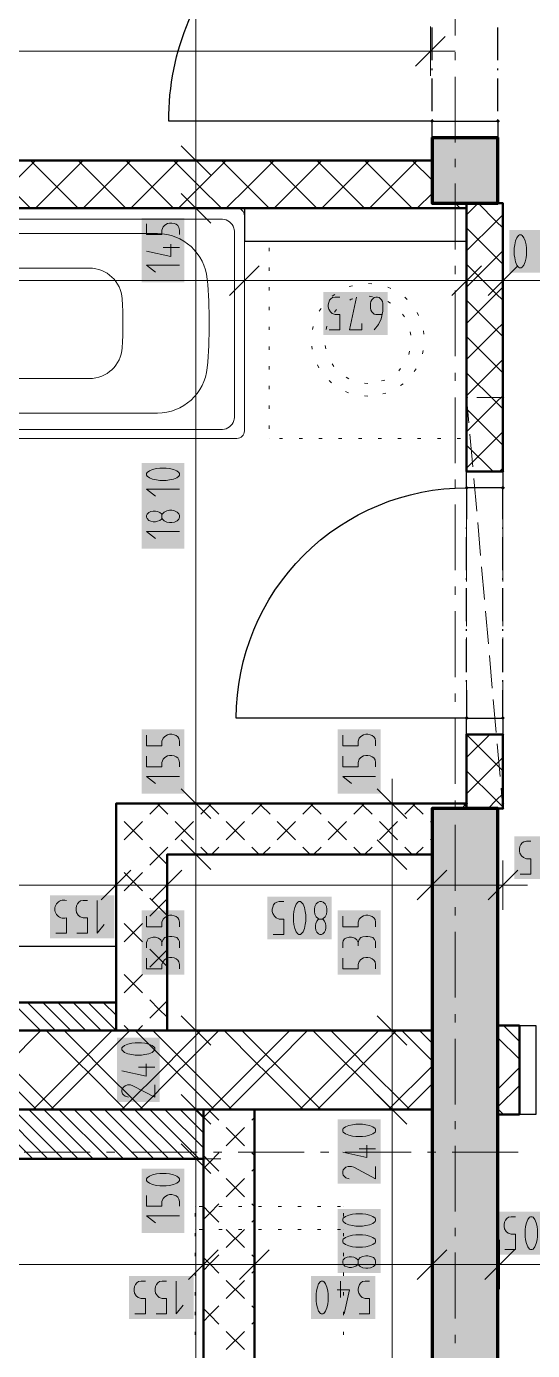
# Model space of a CAD drawing. Header units: millimetres. Extents: x 0 to 594, y 0 to 420.
# Drawn here: x 113.35 to 129.11, y 228.9 to 270.16 of the extents above; entities that cross this region are included whole.
import ezdxf

# ---------------------------------------------------------------- set-up
doc = ezdxf.new("R2010")
doc.units = ezdxf.units.MM
doc.header["$LTSCALE"] = 8
for name, color, linetype in [('PDF_Dvere', 7, 'Continuous'), ('PDF_Instalacni prizdivka do 1m', 7, 'Continuous'), ('PDF_Koty delkove', 7, 'Continuous'), ('PDF_Nabytek', 7, 'Continuous'), ('PDF_Osy hlavni', 7, 'Continuous'), ('PDF_Preklady', 7, 'Continuous'), ('PDF_Pricky CP', 7, 'Continuous'), ('PDF_Pricky sadrokarton', 7, 'Continuous'), ('PDF_Pricky zdene', 7, 'Continuous'), ('PDF_Sanita', 7, 'Continuous'), ('PDF_Steny akusticke', 7, 'Continuous'), ('PDF_Steny obvodove nosne', 7, 'Continuous')]:
    doc.layers.add(name, color=color, linetype=linetype)

msp = doc.modelspace()

# ---------------------------------------------------------------- linework, layer by layer
at = {"layer": 'PDF_Dvere', "lineweight": 25}
for points in [[(125.979, 267.266), (125.979, 267.217), (117.779, 267.217, -0.414214), (125.979, 275.417)], [(127.056, 249.482), (127.056, 248.613), (119.881, 248.613, -0.414215), (127.056, 255.788), (127.056, 254.812)]]:
    msp.add_lwpolyline(points, format="xyb", dxfattribs=at)
for points in [[(125.979, 269.111), (125.979, 270.136)], [(128.029, 269.111), (128.029, 270.136)], [(125.979, 268.803), (125.979, 268.855)], [(128.029, 268.803), (128.029, 268.855)], [(125.979, 267.522), (125.979, 268.547)], [(128.029, 267.522), (128.029, 268.547)], [(128.029, 267.217), (128.029, 267.266)], [(128.183, 254.812), (128.183, 255.788)], [(127.056, 254.505), (127.056, 254.556)], [(127.056, 253.223), (127.056, 254.248)], [(128.183, 254.505), (128.183, 254.556)], [(128.183, 253.223), (128.183, 254.248)], [(127.056, 252.916), (127.056, 252.967)], [(128.183, 252.916), (128.183, 252.967)], [(127.056, 251.635), (127.056, 252.66)], [(128.183, 251.635), (128.183, 252.66)], [(127.056, 251.327), (127.056, 251.378)], [(128.183, 251.327), (128.183, 251.378)], [(127.056, 250.046), (127.056, 251.071)], [(128.183, 250.046), (128.183, 251.071)], [(127.056, 249.738), (127.056, 249.79)], [(128.183, 249.738), (128.183, 249.79)], [(128.183, 248.613), (128.183, 249.482)]]:
    msp.add_lwpolyline(points, dxfattribs=at)
for points in [[(128.029, 267.217), (128.029, 266.704), (125.979, 266.704), (125.979, 267.217)], [(128.183, 256.301), (128.183, 255.788), (127.056, 255.788), (127.056, 256.301)], [(128.183, 248.613), (128.183, 248.101), (127.056, 248.101), (127.056, 248.613)], [(129.208, 236.262), (128.696, 236.262), (128.696, 239.03), (129.208, 239.03)]]:
    msp.add_lwpolyline(points, close=True, dxfattribs=at)
at = {"layer": 'PDF_Dvere', "lineweight": 25, "transparency": 33554559}
for points in [[(125.979, 267.153), (125.915, 267.217), (126.043, 267.217), (125.979, 267.281)], [(128.029, 267.153), (127.965, 267.217), (128.093, 267.217), (128.029, 267.281)], [(127.056, 255.724), (126.992, 255.788), (127.12, 255.788), (127.056, 255.852)], [(128.183, 255.724), (128.119, 255.788), (128.247, 255.788), (128.183, 255.852)], [(127.056, 248.549), (126.992, 248.613), (127.12, 248.613), (127.056, 248.677)], [(128.183, 248.549), (128.119, 248.613), (128.247, 248.613), (128.183, 248.677)]]:
    msp.add_solid(points, dxfattribs=at)
at = {"layer": 'PDF_Instalacni prizdivka do 1m', "lineweight": 25}
msp.add_lwpolyline([(127.056, 264.501), (120.137, 264.501), (120.137, 263.476), (127.056, 263.476)], close=True, dxfattribs=at)
msp.add_lwpolyline([(101.175, 241.49), (101.175, 239.747), (116.14, 239.747), (116.14, 241.49), (102.712, 241.49)], dxfattribs=at)
at = {"layer": 'PDF_Koty delkove', "lineweight": 18}
for points in [[(118.628, 264.501), (118.628, 265.987), (118.628, 298.274), (118.628, 322.628), (118.628, 323.396)], [(126.389, 269.856), (125.467, 268.933)], [(125.928, 270.163), (125.928, 269.394), (125.928, 268.626)], [(125.928, 269.394), (113.213, 269.394), (109.272, 269.394), (84.621, 269.394)], [(125.928, 269.394), (126.697, 269.394)], [(119.089, 265.526), (118.167, 266.448)], [(119.397, 265.987), (118.628, 265.987), (117.859, 265.987)], [(119.089, 264.039), (118.167, 264.962)], [(119.397, 264.501), (118.628, 264.501), (117.859, 264.501)], [(118.628, 195.621), (118.628, 210.535), (118.628, 211.662), (118.628, 234.878), (118.628, 236.416), (118.628, 238.876), (118.628, 244.36), (118.628, 245.948), (118.628, 264.501)], [(117.091, 264.013), (117.091, 263.684), (117.568, 263.684), (117.568, 263.821), (117.603, 263.917), (117.654, 263.972), (117.739, 264.026), (117.807, 264.04), (117.876, 264.04), (117.944, 264.026), (118.012, 263.999), (118.063, 263.958), (118.098, 263.903), (118.116, 263.821), (118.116, 263.684)], [(118.116, 263.273), (117.603, 263.273)], [(117.842, 263.383), (117.842, 262.999)], [(117.842, 262.999), (117.091, 263.164)], [(120.137, 263.015), (120.137, 262.247), (120.137, 261.478)], [(127.056, 263.015), (127.056, 262.247), (127.056, 261.478)], [(128.183, 263.015), (128.183, 262.247), (128.183, 261.478)], [(118.116, 262.726), (117.091, 262.726), (117.363, 262.507)], [(120.598, 262.708), (119.676, 261.785)], [(127.517, 262.708), (126.594, 261.785)], [(128.644, 262.708), (127.722, 261.785)], [(156.063, 262.247), (151.6, 262.247), (150.924, 262.247), (147.126, 262.247), (144.173, 262.247), (143.046, 262.247), (128.183, 262.247), (127.056, 262.247), (120.137, 262.247), (102.712, 262.247), (101.175, 262.247), (100.15, 262.247)], [(122.774, 260.709), (123.103, 260.709), (123.103, 261.187), (122.966, 261.187), (122.871, 261.222), (122.816, 261.273), (122.761, 261.358), (122.747, 261.426), (122.747, 261.494), (122.761, 261.563), (122.788, 261.631), (122.83, 261.682), (122.884, 261.717), (122.966, 261.734), (123.103, 261.734)], [(123.788, 260.913), (123.788, 260.709), (123.404, 260.709), (123.623, 261.734)], [(124.417, 261.187), (124.226, 261.187), (124.171, 261.204), (124.13, 261.238), (124.103, 261.273), (124.075, 261.323), (124.061, 261.392), (124.061, 261.528), (124.075, 261.597), (124.103, 261.648), (124.13, 261.682), (124.171, 261.717), (124.226, 261.734), (124.28, 261.734), (124.335, 261.717), (124.376, 261.682), (124.403, 261.648), (124.431, 261.597), (124.445, 261.528), (124.445, 261.289), (124.39, 261.051), (124.308, 260.879), (124.171, 260.709)], [(118.116, 255.745), (117.091, 255.745), (117.363, 255.527)], [(117.568, 254.842), (117.551, 254.814), (117.5, 254.773), (117.432, 254.746), (117.363, 254.732), (117.295, 254.732), (117.227, 254.746), (117.158, 254.773), (117.107, 254.828), (117.091, 254.869), (117.091, 254.924), (117.107, 254.965), (117.158, 255.02), (117.227, 255.047), (117.295, 255.061), (117.363, 255.061), (117.432, 255.047), (117.5, 255.02), (117.551, 254.979), (117.568, 254.952)], [(117.876, 255.088), (117.807, 255.088), (117.722, 255.074), (117.637, 255.034), (117.586, 254.979), (117.568, 254.952), (117.568, 254.842), (117.586, 254.814), (117.637, 254.759), (117.722, 254.718), (117.807, 254.704), (117.876, 254.704), (117.961, 254.718), (118.047, 254.759), (118.098, 254.814), (118.116, 254.869), (118.116, 254.924), (118.098, 254.979), (118.047, 255.034), (117.961, 255.074)], [(117.961, 255.074), (117.876, 255.088)], [(118.116, 254.431), (117.091, 254.431), (117.363, 254.212)], [(117.091, 248.08), (117.091, 247.752), (117.568, 247.752), (117.568, 247.889), (117.603, 247.984), (117.654, 248.039), (117.739, 248.093), (117.807, 248.107), (117.876, 248.107), (117.944, 248.093), (118.012, 248.066), (118.063, 248.025), (118.098, 247.971), (118.116, 247.889), (118.116, 247.752)], [(123.197, 248.08), (123.197, 247.752), (123.674, 247.752), (123.674, 247.889), (123.709, 247.984), (123.76, 248.039), (123.846, 248.093), (123.913, 248.107), (123.982, 248.107), (124.051, 248.093)], [(124.051, 248.093), (124.118, 248.066), (124.169, 248.025), (124.204, 247.971), (124.222, 247.889), (124.222, 247.752)], [(117.091, 247.423), (117.091, 247.095), (117.568, 247.095), (117.568, 247.232), (117.603, 247.327), (117.654, 247.382), (117.739, 247.436), (117.807, 247.45), (117.876, 247.45), (117.944, 247.436), (118.012, 247.409), (118.063, 247.368), (118.098, 247.314), (118.116, 247.232), (118.116, 247.095)], [(123.197, 247.423), (123.197, 247.095), (123.674, 247.095), (123.674, 247.232), (123.709, 247.327), (123.76, 247.382), (123.846, 247.436), (123.913, 247.45), (123.982, 247.45), (124.051, 247.436), (124.118, 247.409), (124.169, 247.368), (124.204, 247.314), (124.222, 247.232), (124.222, 247.095)], [(118.116, 246.793), (117.091, 246.793)], [(117.091, 246.793), (117.363, 246.575)], [(124.222, 246.793), (123.197, 246.793), (123.469, 246.575)], [(119.089, 245.487), (118.167, 246.41)], [(125.195, 245.487), (124.273, 246.41)], [(124.734, 245.948), (124.734, 246.717)], [(119.397, 245.948), (118.628, 245.948), (117.859, 245.948)], [(125.503, 245.948), (124.734, 245.948), (123.965, 245.948)], [(124.734, 226.627), (124.734, 228.216), (124.734, 236.416), (124.734, 238.876), (124.734, 244.36), (124.734, 245.948)], [(119.089, 243.898), (118.167, 244.821)], [(125.195, 243.898), (124.273, 244.821)], [(128.712, 244.605), (128.739, 244.673), (128.78, 244.724), (128.834, 244.759), (128.916, 244.776), (129.054, 244.776)], [(119.397, 244.36), (118.628, 244.36), (117.859, 244.36)], [(125.503, 244.36), (124.734, 244.36), (123.965, 244.36)], [(128.725, 243.751), (129.054, 243.751), (129.054, 244.229), (128.916, 244.229), (128.821, 244.264), (128.766, 244.315), (128.712, 244.4), (128.698, 244.468), (128.698, 244.536), (128.712, 244.605)], [(116.601, 243.869), (115.678, 242.946)], [(116.14, 244.176), (116.14, 243.408), (116.14, 242.639)], [(118.189, 243.869), (117.267, 242.946)], [(117.728, 244.176), (117.728, 243.408), (117.728, 242.639)], [(126.441, 243.869), (125.518, 242.946)], [(125.979, 244.176), (125.979, 243.408), (125.979, 242.639)], [(128.644, 243.869), (127.722, 242.946)], [(128.183, 244.176), (128.183, 243.408), (128.183, 242.639)], [(128.183, 243.408), (125.979, 243.408), (125.101, 243.408), (119.779, 243.408), (117.728, 243.408), (116.14, 243.408), (115.431, 243.408), (114.576, 243.408), (111.642, 243.408), (105.758, 243.408)], [(128.183, 243.408), (128.952, 243.408)], [(114.922, 241.907), (115.251, 241.907), (115.251, 242.384), (115.113, 242.384), (115.018, 242.419), (114.963, 242.47), (114.909, 242.555), (114.895, 242.623), (114.895, 242.692), (114.909, 242.76), (114.936, 242.828), (114.977, 242.879), (115.031, 242.914), (115.113, 242.932), (115.251, 242.932)], [(115.552, 242.932), (115.552, 241.907), (115.77, 242.179)], [(121.032, 241.87), (121.361, 241.87), (121.361, 242.348), (121.223, 242.348), (121.128, 242.383), (121.073, 242.434), (121.019, 242.519), (121.005, 242.587), (121.005, 242.655), (121.019, 242.724), (121.046, 242.792), (121.087, 242.843), (121.141, 242.878), (121.223, 242.895), (121.361, 242.895)], [(121.826, 241.87), (121.88, 241.87), (121.908, 241.887), (121.963, 241.955), (122.004, 242.058), (122.032, 242.178), (122.045, 242.279), (122.045, 242.484), (122.032, 242.587), (122.004, 242.707), (121.963, 242.809), (121.908, 242.878), (121.88, 242.895), (121.826, 242.895), (121.798, 242.878), (121.744, 242.809), (121.703, 242.707), (121.676, 242.587), (121.662, 242.484)], [(117.091, 242.44), (117.091, 242.111), (117.568, 242.111), (117.568, 242.248), (117.603, 242.344), (117.654, 242.399), (117.739, 242.453), (117.807, 242.467), (117.876, 242.467), (117.944, 242.453), (118.012, 242.426), (118.063, 242.385), (118.098, 242.33), (118.116, 242.248), (118.116, 242.111)], [(121.662, 242.484), (121.662, 242.279), (121.676, 242.178), (121.703, 242.058), (121.744, 241.955), (121.798, 241.887), (121.826, 241.87)], [(122.565, 242.348), (122.592, 242.33), (122.634, 242.279), (122.661, 242.212), (122.675, 242.143), (122.675, 242.074), (122.661, 242.007), (122.634, 241.938), (122.579, 241.887), (122.537, 241.87), (122.483, 241.87), (122.442, 241.887), (122.387, 241.938), (122.36, 242.007), (122.346, 242.074), (122.346, 242.143), (122.36, 242.212), (122.387, 242.279), (122.428, 242.33), (122.455, 242.348)], [(123.197, 242.44), (123.197, 242.111), (123.674, 242.111), (123.674, 242.248), (123.709, 242.344), (123.76, 242.399), (123.846, 242.453), (123.913, 242.467), (123.982, 242.467), (124.051, 242.453), (124.118, 242.426), (124.169, 242.385), (124.204, 242.33), (124.222, 242.248), (124.222, 242.111)], [(118.116, 241.454), (118.116, 241.645), (118.081, 241.714), (118.029, 241.769), (117.944, 241.796), (117.876, 241.81), (117.807, 241.81), (117.722, 241.796), (117.654, 241.769), (117.603, 241.714), (117.568, 241.618)], [(124.222, 241.454), (124.222, 241.645), (124.187, 241.714), (124.136, 241.769), (124.051, 241.796), (123.982, 241.81), (123.913, 241.81), (123.828, 241.796), (123.76, 241.769), (123.709, 241.714), (123.674, 241.618), (123.674, 241.509)], [(117.091, 241.454), (117.091, 241.618), (117.107, 241.673), (117.142, 241.728), (117.193, 241.755), (117.295, 241.783), (117.363, 241.783), (117.466, 241.755), (117.534, 241.7), (117.568, 241.618), (117.568, 241.509)], [(123.197, 241.454), (123.197, 241.618), (123.213, 241.673), (123.248, 241.728), (123.299, 241.755), (123.401, 241.783), (123.469, 241.783), (123.572, 241.755), (123.641, 241.7), (123.674, 241.618)], [(117.091, 241.126), (117.091, 240.797), (117.568, 240.797), (117.568, 240.934), (117.603, 241.029), (117.654, 241.084), (117.739, 241.139), (117.807, 241.153), (117.876, 241.153), (117.944, 241.139), (118.012, 241.112), (118.063, 241.071), (118.098, 241.016), (118.116, 240.934), (118.116, 240.797)], [(123.197, 241.126), (123.197, 240.797), (123.674, 240.797), (123.674, 240.934), (123.709, 241.029), (123.76, 241.084), (123.846, 241.139), (123.913, 241.153), (123.982, 241.153), (124.051, 241.139), (124.118, 241.112), (124.169, 241.071), (124.204, 241.016), (124.222, 240.934), (124.222, 240.797)], [(119.089, 238.415), (118.167, 239.337)], [(125.195, 238.415), (124.273, 239.337)], [(119.397, 238.876), (118.628, 238.876), (117.859, 238.876)], [(125.503, 238.876), (124.734, 238.876), (123.965, 238.876)], [(116.936, 238.495), (116.731, 238.495), (116.629, 238.481), (116.509, 238.454), (116.407, 238.413), (116.338, 238.359), (116.322, 238.331), (116.322, 238.276), (116.338, 238.249), (116.407, 238.194), (116.509, 238.153), (116.629, 238.125), (116.731, 238.111), (116.936, 238.111), (117.038, 238.125), (117.158, 238.153), (117.261, 238.194), (117.329, 238.249), (117.347, 238.276), (117.347, 238.331), (117.329, 238.359), (117.261, 238.413), (117.158, 238.454), (117.038, 238.481)], [(117.038, 238.481), (116.936, 238.495)], [(117.073, 237.838), (117.073, 237.454), (116.322, 237.619)], [(117.347, 237.729), (116.834, 237.729)], [(117.347, 237.181), (117.347, 236.797), (116.663, 237.154), (116.594, 237.181), (116.492, 237.181), (116.424, 237.154), (116.373, 237.113), (116.338, 237.072), (116.322, 237.017), (116.322, 236.962), (116.338, 236.907), (116.373, 236.866), (116.424, 236.825), (116.526, 236.797)], [(119.089, 235.955), (118.167, 236.877)], [(125.195, 235.955), (124.273, 236.877)], [(119.397, 236.416), (118.628, 236.416), (117.859, 236.416)], [(125.503, 236.416), (124.734, 236.416), (123.965, 236.416)], [(119.089, 234.417), (118.167, 235.34)], [(123.948, 235.298), (123.948, 234.914), (123.197, 235.079)], [(119.397, 234.878), (118.628, 234.878), (117.859, 234.878)], [(124.222, 235.189), (123.709, 235.189)], [(117.704, 234.418), (117.5, 234.418), (117.398, 234.404), (117.278, 234.376), (117.176, 234.335), (117.107, 234.281), (117.091, 234.253), (117.091, 234.199), (117.107, 234.171), (117.176, 234.117), (117.278, 234.076), (117.398, 234.048), (117.5, 234.034), (117.704, 234.034)], [(117.704, 234.034), (117.807, 234.048), (117.927, 234.076), (118.029, 234.117), (118.098, 234.171), (118.116, 234.199), (118.116, 234.253), (118.098, 234.281), (118.029, 234.335), (117.927, 234.376), (117.807, 234.404), (117.704, 234.418)], [(124.222, 234.641), (124.222, 234.257), (123.538, 234.614), (123.469, 234.641), (123.367, 234.641), (123.299, 234.614), (123.248, 234.573), (123.213, 234.532), (123.197, 234.477), (123.197, 234.422), (123.213, 234.367), (123.248, 234.326), (123.299, 234.285), (123.401, 234.257)], [(117.091, 233.733), (117.091, 233.405), (117.568, 233.405), (117.568, 233.542), (117.603, 233.637), (117.654, 233.692), (117.739, 233.747), (117.807, 233.76), (117.876, 233.76), (117.944, 233.747), (118.012, 233.719), (118.063, 233.678), (118.098, 233.624), (118.116, 233.542), (118.116, 233.405)], [(118.116, 233.103), (117.091, 233.103), (117.363, 232.885)], [(128.248, 232.048), (128.577, 232.048), (128.577, 232.526), (128.439, 232.526), (128.344, 232.561), (128.289, 232.612), (128.235, 232.697), (128.221, 232.765), (128.221, 232.833), (128.235, 232.902), (128.262, 232.97), (128.303, 233.021), (128.357, 233.056), (128.439, 233.073), (128.577, 233.073)], [(129.124, 232.065), (129.179, 232.133), (129.22, 232.236), (129.248, 232.356), (129.262, 232.457), (129.262, 232.662), (129.248, 232.765), (129.22, 232.885), (129.179, 232.987), (129.124, 233.056), (129.097, 233.073), (129.042, 233.073), (129.014, 233.056), (128.96, 232.987), (128.919, 232.885), (128.892, 232.765), (128.878, 232.662)], [(118.861, 232.35), (118.861, 231.581), (118.861, 230.813)], [(120.45, 232.35), (120.45, 231.581), (120.45, 230.813)], [(123.811, 232.508), (123.606, 232.508), (123.504, 232.494), (123.384, 232.467), (123.282, 232.426), (123.213, 232.372), (123.197, 232.344), (123.197, 232.289), (123.213, 232.262), (123.282, 232.207), (123.384, 232.166), (123.504, 232.138)], [(123.504, 232.138), (123.606, 232.124), (123.811, 232.124), (123.913, 232.138), (124.033, 232.166), (124.136, 232.207), (124.204, 232.262), (124.222, 232.289), (124.222, 232.344), (124.204, 232.372), (124.136, 232.426), (124.033, 232.467), (123.913, 232.494), (123.811, 232.508)], [(125.979, 232.35), (125.979, 231.581), (125.979, 230.813)], [(128.081, 232.35), (128.081, 231.581), (128.081, 230.813)], [(128.081, 232.35), (128.081, 231.581), (128.081, 230.813)], [(128.878, 232.662), (128.878, 232.457), (128.892, 232.356), (128.919, 232.236), (128.96, 232.133), (129.014, 232.065), (129.042, 232.048), (129.097, 232.048), (129.124, 232.065)], [(119.322, 232.043), (118.4, 231.12)], [(120.911, 232.043), (119.988, 231.12)], [(126.441, 232.043), (125.518, 231.12)], [(128.542, 232.043), (127.619, 231.12)], [(128.542, 232.043), (127.619, 231.12)], [(128.081, 231.581), (125.979, 231.581), (125.923, 231.581), (121.563, 231.581), (120.45, 231.581), (118.861, 231.581), (116.117, 231.581), (113.911, 231.581), (110.165, 231.581), (105.146, 231.581), (101.436, 231.581), (99.893, 231.581), (98.868, 231.581), (97.536, 231.581), (95.715, 231.581), (69.759, 231.581)], [(123.674, 231.604), (123.657, 231.577), (123.606, 231.536), (123.538, 231.509), (123.469, 231.495), (123.401, 231.495), (123.333, 231.509), (123.264, 231.536), (123.213, 231.591), (123.197, 231.632), (123.197, 231.687), (123.213, 231.728), (123.264, 231.783), (123.333, 231.81), (123.401, 231.824), (123.469, 231.824), (123.538, 231.81), (123.606, 231.783), (123.657, 231.742), (123.674, 231.715)], [(128.081, 231.581), (127.312, 231.581)], [(128.081, 231.581), (128.849, 231.581)], [(268.043, 231.581), (211.361, 231.581), (203.469, 231.581), (195.986, 231.581), (157.447, 231.581), (155.96, 231.581), (143.046, 231.581), (133.821, 231.581), (128.081, 231.581)], [(116.729, 230.044), (117.058, 230.044), (117.058, 230.522), (116.92, 230.522), (116.825, 230.556), (116.77, 230.608), (116.716, 230.693), (116.702, 230.76), (116.702, 230.829), (116.716, 230.898), (116.743, 230.965), (116.784, 231.017), (116.838, 231.051), (116.92, 231.069)], [(116.92, 231.069), (117.058, 231.069)], [(117.386, 230.044), (117.715, 230.044), (117.715, 230.522), (117.577, 230.522), (117.482, 230.556), (117.427, 230.608), (117.373, 230.693), (117.359, 230.76), (117.359, 230.829), (117.373, 230.898), (117.4, 230.965), (117.441, 231.017), (117.495, 231.051), (117.577, 231.069), (117.715, 231.069)], [(118.016, 231.069), (118.016, 230.044), (118.234, 230.317)], [(122.407, 230.231), (122.448, 230.129), (122.502, 230.06), (122.53, 230.044), (122.584, 230.044), (122.612, 230.06), (122.666, 230.129), (122.707, 230.231), (122.735, 230.351), (122.749, 230.453), (122.749, 230.658), (122.735, 230.76), (122.707, 230.88), (122.666, 230.983), (122.612, 231.051), (122.584, 231.069), (122.53, 231.069), (122.502, 231.051), (122.448, 230.983), (122.407, 230.88), (122.38, 230.76), (122.366, 230.658)], [(123.132, 231.069), (123.132, 230.556)], [(123.707, 230.044), (124.035, 230.044), (124.035, 230.522), (123.898, 230.522), (123.803, 230.556), (123.748, 230.608), (123.694, 230.693), (123.68, 230.76), (123.68, 230.829), (123.694, 230.898), (123.721, 230.965), (123.762, 231.017), (123.816, 231.051), (123.898, 231.069), (124.035, 231.069)], [(122.366, 230.658), (122.366, 230.453), (122.38, 230.351), (122.407, 230.231)], [(123.023, 230.795), (123.406, 230.795), (123.241, 230.044)]]:
    msp.add_lwpolyline(points, dxfattribs=at)
for points in [[(128.537, 263.258), (128.537, 263.053), (128.551, 262.952), (128.578, 262.832), (128.619, 262.729), (128.673, 262.66), (128.701, 262.644), (128.755, 262.644), (128.783, 262.66), (128.837, 262.729), (128.878, 262.832), (128.906, 262.952), (128.92, 263.053), (128.92, 263.258), (128.906, 263.36), (128.878, 263.48), (128.837, 263.583), (128.783, 263.652), (128.755, 263.669), (128.701, 263.669), (128.673, 263.652), (128.619, 263.583), (128.578, 263.48), (128.551, 263.36)], [(117.704, 256.402), (117.5, 256.402), (117.398, 256.388), (117.278, 256.361), (117.176, 256.32), (117.107, 256.266), (117.091, 256.238), (117.091, 256.184), (117.107, 256.156), (117.176, 256.101), (117.278, 256.06), (117.398, 256.032), (117.5, 256.018), (117.704, 256.018), (117.807, 256.032), (117.927, 256.06), (118.029, 256.101), (118.098, 256.156), (118.116, 256.184), (118.116, 256.238), (118.098, 256.266), (118.029, 256.32), (117.927, 256.361), (117.807, 256.388)], [(122.319, 242.655), (122.319, 242.587), (122.333, 242.502), (122.373, 242.417), (122.428, 242.365), (122.455, 242.348), (122.565, 242.348), (122.592, 242.365), (122.647, 242.417), (122.689, 242.502), (122.703, 242.587), (122.703, 242.655), (122.689, 242.74), (122.647, 242.827), (122.592, 242.878), (122.537, 242.895), (122.483, 242.895), (122.428, 242.878), (122.373, 242.827), (122.333, 242.74)], [(123.811, 235.955), (123.606, 235.955), (123.504, 235.941), (123.384, 235.914), (123.282, 235.873), (123.213, 235.819), (123.197, 235.791), (123.197, 235.737), (123.213, 235.709), (123.282, 235.654), (123.384, 235.613), (123.504, 235.585), (123.606, 235.571), (123.811, 235.571), (123.913, 235.585), (124.033, 235.613), (124.136, 235.654), (124.204, 235.709), (124.222, 235.737), (124.222, 235.791), (124.204, 235.819), (124.136, 235.873), (124.033, 235.914), (123.913, 235.941)], [(123.811, 233.165), (123.606, 233.165), (123.504, 233.151), (123.384, 233.124), (123.282, 233.083), (123.213, 233.029), (123.197, 233.001), (123.197, 232.946), (123.213, 232.919), (123.282, 232.864), (123.384, 232.823), (123.504, 232.795), (123.606, 232.781), (123.811, 232.781), (123.913, 232.795), (124.033, 232.823), (124.136, 232.864), (124.204, 232.919), (124.222, 232.946), (124.222, 233.001), (124.204, 233.029), (124.136, 233.083), (124.033, 233.124), (123.913, 233.151)], [(123.982, 231.851), (123.913, 231.851), (123.828, 231.837), (123.743, 231.797), (123.692, 231.742), (123.674, 231.715), (123.674, 231.604), (123.692, 231.577), (123.743, 231.522), (123.828, 231.481), (123.913, 231.467), (123.982, 231.467), (124.067, 231.481), (124.153, 231.522), (124.204, 231.577), (124.222, 231.632), (124.222, 231.687), (124.204, 231.742), (124.153, 231.797), (124.067, 231.837)]]:
    msp.add_lwpolyline(points, close=True, dxfattribs=at)
msp.add_lwpolyline([(114.265, 241.907), (114.593, 241.907), (114.593, 242.384, -1.30692), (114.593, 242.932)], format="xyb", dxfattribs=at)
at = {"layer": 'PDF_Koty delkove', "color": 7, "lineweight": 18, "true_color": 0xffffff, "transparency": 33554559}
for points in [[(118.269, 262.188), (118.269, 264.193), (116.937, 262.188), (116.937, 264.193)], [(130.388, 263.823), (128.383, 263.823), (130.388, 262.49), (128.383, 262.49)], [(124.599, 261.888), (122.594, 261.888), (124.599, 260.555), (122.594, 260.555)], [(118.269, 253.894), (118.269, 256.556), (116.937, 253.894), (116.937, 256.556)], [(118.269, 246.256), (118.269, 248.261), (116.937, 246.256), (116.937, 248.261)], [(124.375, 246.256), (124.375, 248.261), (123.043, 246.256), (123.043, 248.261)], [(130.549, 244.93), (128.544, 244.93), (130.549, 243.598), (128.544, 243.598)], [(116.089, 243.085), (114.084, 243.085), (116.089, 241.753), (114.084, 241.753)], [(122.856, 243.049), (120.851, 243.049), (122.856, 241.716), (120.851, 241.716)], [(118.269, 240.615), (118.269, 242.62), (116.937, 240.615), (116.937, 242.62)], [(124.375, 240.615), (124.375, 242.62), (123.043, 240.615), (123.043, 242.62)], [(117.501, 236.644), (117.501, 238.648), (116.168, 236.644), (116.168, 238.648)], [(124.375, 234.104), (124.375, 236.108), (123.043, 234.104), (123.043, 236.108)], [(118.269, 232.566), (118.269, 234.571), (116.937, 232.566), (116.937, 234.571)], [(124.375, 231.314), (124.375, 233.318), (123.043, 231.314), (123.043, 233.318)], [(130.072, 233.227), (128.068, 233.227), (130.072, 231.894), (128.068, 231.894)], [(118.553, 231.223), (116.548, 231.223), (118.553, 229.89), (116.548, 229.89)], [(124.217, 231.223), (122.212, 231.223), (124.217, 229.89), (122.212, 229.89)]]:
    msp.add_solid(points, dxfattribs=at)
at = {"layer": 'PDF_Nabytek', "lineweight": 13}
for points in [[(118.608, 233.387), (118.608, 233.387)], [(118.608, 233.387), (118.608, 233.387)], [(118.608, 233.077), (118.608, 233.179)], [(118.828, 233.387), (118.725, 233.387)], [(119.443, 233.387), (119.34, 233.387)], [(120.058, 233.387), (119.955, 233.387)], [(120.673, 233.387), (120.57, 233.387)], [(121.288, 233.387), (121.185, 233.387)], [(121.903, 233.387), (121.8, 233.387)], [(122.518, 233.387), (122.415, 233.387)], [(123.133, 233.387), (123.03, 233.387)], [(123.22, 233.387), (123.22, 233.387)], [(123.22, 233.387), (123.22, 233.387)], [(123.22, 233.077), (123.22, 233.179)], [(118.608, 232.669), (118.608, 232.669)], [(118.608, 232.462), (118.608, 232.564)], [(118.828, 232.669), (118.725, 232.669)], [(119.443, 232.669), (119.34, 232.669)], [(120.058, 232.669), (119.955, 232.669)], [(120.673, 232.669), (120.57, 232.669)], [(121.288, 232.669), (121.185, 232.669)], [(121.903, 232.669), (121.8, 232.669)], [(122.518, 232.669), (122.415, 232.669)], [(123.133, 232.669), (123.03, 232.669)], [(123.22, 232.669), (123.22, 232.669)], [(123.22, 232.462), (123.22, 232.564)], [(118.608, 231.847), (118.608, 231.949)], [(123.22, 231.847), (123.22, 231.949)], [(118.608, 231.232), (118.608, 231.334)], [(123.22, 231.232), (123.22, 231.334)], [(118.608, 230.617), (118.608, 230.719)], [(123.22, 230.617), (123.22, 230.719)], [(118.608, 230.002), (118.608, 230.104)], [(123.22, 230.002), (123.22, 230.104)], [(118.608, 229.387), (118.608, 229.489)], [(123.22, 229.387), (123.22, 229.489)]]:
    msp.add_lwpolyline(points, dxfattribs=at)
at = {"layer": 'PDF_Osy hlavni', "lineweight": 18}
for points in [[(126.697, 269.88), (126.697, 271.929)], [(126.697, 269.111), (126.697, 269.367)], [(126.697, 266.548), (126.697, 268.598)], [(126.697, 265.78), (126.697, 266.036)], [(126.697, 263.217), (126.697, 265.267)], [(126.697, 262.448), (126.697, 262.705)], [(126.697, 259.886), (126.697, 261.936)], [(126.697, 259.117), (126.697, 259.373)], [(126.697, 256.555), (126.697, 258.605)], [(126.697, 255.786), (126.697, 256.042)], [(126.697, 253.223), (126.697, 255.273)], [(126.697, 252.455), (126.697, 252.711)], [(126.697, 249.892), (126.697, 251.942)], [(126.697, 249.123), (126.697, 249.38)], [(126.697, 246.561), (126.697, 248.611)], [(126.697, 245.792), (126.697, 246.048)], [(126.697, 243.23), (126.697, 245.28)], [(126.697, 242.461), (126.697, 242.717)], [(126.697, 239.899), (126.697, 241.949)], [(126.697, 239.13), (126.697, 239.386)], [(126.697, 236.567), (126.697, 238.617)], [(126.697, 235.799), (126.697, 236.055)], [(126.697, 233.236), (126.697, 235.286)], [(115.33, 235.083), (113.28, 235.083)], [(116.099, 235.083), (115.843, 235.083)], [(118.662, 235.083), (116.612, 235.083)], [(119.43, 235.083), (119.174, 235.083)], [(121.993, 235.083), (119.943, 235.083)], [(122.762, 235.083), (122.505, 235.083)], [(125.324, 235.083), (123.274, 235.083)], [(126.093, 235.083), (125.837, 235.083)], [(128.655, 235.083), (126.605, 235.083)], [(126.697, 232.467), (126.697, 232.724)], [(126.697, 229.905), (126.697, 231.955)], [(126.697, 229.136), (126.697, 229.392)]]:
    msp.add_lwpolyline(points, dxfattribs=at)
at = {"layer": 'PDF_Preklady', "lineweight": 18}
for points in [[(127.125, 257.816), (127.056, 258.607)], [(127.056, 258.4), (127.056, 258.607)], [(128.183, 258.607), (127.374, 258.607)], [(128.183, 258.4), (128.183, 258.607)], [(127.056, 257.016), (127.056, 258.041)], [(128.183, 257.016), (128.183, 258.041)], [(127.247, 256.438), (127.157, 257.459)], [(127.056, 256.301), (127.056, 256.657)], [(128.183, 256.301), (128.183, 256.657)], [(127.056, 255.632), (127.056, 256.301)], [(128.183, 255.632), (128.183, 256.301)], [(127.368, 255.06), (127.278, 256.081)], [(127.056, 254.248), (127.056, 255.273)], [(128.183, 254.248), (128.183, 255.273)], [(127.489, 253.681), (127.399, 254.702)], [(127.056, 252.865), (127.056, 253.89)], [(128.183, 252.865), (128.183, 253.89)], [(127.61, 252.303), (127.521, 253.324)], [(127.056, 251.481), (127.056, 252.506)], [(128.183, 251.481), (128.183, 252.506)], [(127.732, 250.924), (127.642, 251.945)], [(127.056, 250.097), (127.056, 251.122)], [(128.183, 250.097), (128.183, 251.122)], [(127.853, 249.546), (127.763, 250.567)], [(127.056, 248.713), (127.056, 249.738)], [(128.183, 248.713), (128.183, 249.738)], [(127.974, 248.167), (127.885, 249.188)], [(127.056, 248.101), (127.056, 248.355)], [(127.056, 247.33), (127.056, 248.101)], [(128.183, 248.101), (128.183, 248.355)], [(128.183, 247.33), (128.183, 248.101)], [(128.096, 246.789), (128.006, 247.81)], [(127.056, 245.948), (127.056, 246.971)], [(128.183, 245.946), (128.183, 246.971)], [(128.029, 245.795), (128.183, 245.795), (128.127, 246.432)], [(127.056, 245.946), (127.056, 245.948)], [(128.029, 245.795), (127.374, 245.795)]]:
    msp.add_lwpolyline(points, dxfattribs=at)
at = {"layer": 'PDF_Preklady', "lineweight": 18, "transparency": 33554559}
for points in [[(127.06, 258.561), (127.01, 258.603), (127.102, 258.611), (127.052, 258.653)], [(127.102, 258.607), (127.056, 258.561), (127.056, 258.653), (127.01, 258.607)], [(127.056, 258.561), (127.01, 258.607), (127.102, 258.607), (127.056, 258.653)], [(128.183, 258.561), (128.137, 258.607), (128.229, 258.607), (128.183, 258.653)], [(128.229, 258.607), (128.183, 258.561), (128.183, 258.653), (128.137, 258.607)], [(127.056, 256.255), (127.01, 256.301), (127.102, 256.301), (127.056, 256.347)], [(127.056, 256.255), (127.01, 256.301), (127.102, 256.301), (127.056, 256.347)], [(128.183, 256.255), (128.137, 256.301), (128.229, 256.301), (128.183, 256.347)], [(128.183, 256.255), (128.137, 256.301), (128.229, 256.301), (128.183, 256.347)], [(127.056, 248.055), (127.01, 248.101), (127.102, 248.101), (127.056, 248.147)], [(127.056, 248.055), (127.01, 248.101), (127.102, 248.101), (127.056, 248.147)], [(128.183, 248.055), (128.137, 248.101), (128.229, 248.101), (128.183, 248.147)], [(128.183, 248.055), (128.137, 248.101), (128.229, 248.101), (128.183, 248.147)], [(127.056, 245.902), (127.01, 245.948), (127.102, 245.948), (127.056, 245.995)], [(127.056, 245.902), (127.01, 245.948), (127.102, 245.948), (127.056, 245.995)], [(128.183, 245.897), (128.137, 245.943), (128.229, 245.943), (128.183, 245.989)], [(128.183, 245.897), (128.137, 245.943), (128.229, 245.943), (128.183, 245.989)], [(127.056, 245.749), (127.01, 245.795), (127.102, 245.795), (127.056, 245.841)], [(127.102, 245.795), (127.056, 245.749), (127.056, 245.841), (127.01, 245.795)], [(128.076, 245.795), (128.029, 245.749), (128.029, 245.841), (127.983, 245.795)], [(128.076, 245.795), (128.029, 245.749), (128.029, 245.841), (127.983, 245.795)], [(128.187, 245.749), (128.137, 245.791), (128.229, 245.799), (128.179, 245.841)], [(128.183, 245.749), (128.137, 245.795), (128.229, 245.795), (128.183, 245.841)], [(128.229, 245.795), (128.183, 245.749), (128.183, 245.841), (128.137, 245.795)]]:
    msp.add_solid(points, dxfattribs=at)
at = {"layer": 'PDF_Pricky CP', "lineweight": 50}
for points in [[(116.14, 244.36), (116.14, 238.876), (117.728, 238.876), (117.728, 244.36), (125.979, 244.36), (125.979, 245.795), (127.056, 245.795), (127.056, 245.948), (116.14, 245.948), (116.14, 244.36)], [(120.45, 228.216), (120.45, 236.416), (118.861, 236.416), (118.861, 226.627), (120.45, 226.627)]]:
    msp.add_lwpolyline(points, dxfattribs=at)
at = {"layer": 'PDF_Pricky CP', "lineweight": 9}
for points in [[(117.756, 245.613), (117.472, 245.897), (117.421, 245.948)], [(117.472, 245.897), (117.523, 245.948)], [(118.776, 245.613), (119.061, 245.897), (119.112, 245.948)], [(119.345, 245.613), (119.061, 245.897), (119.009, 245.948)], [(120.934, 245.613), (120.65, 245.897), (120.598, 245.948)], [(120.65, 245.897), (120.701, 245.948)], [(122.523, 245.613), (122.238, 245.897), (122.187, 245.948)], [(122.238, 245.897), (122.289, 245.948)], [(124.111, 245.613), (123.827, 245.897), (123.776, 245.948)], [(123.827, 245.897), (123.878, 245.948)], [(125.7, 245.613), (125.416, 245.897), (125.364, 245.948)], [(125.416, 245.897), (125.467, 245.948)], [(126.902, 245.795), (127.004, 245.897), (127.056, 245.948)], [(127.056, 245.846), (127.004, 245.897), (126.953, 245.948)], [(116.168, 245.613), (116.14, 245.641)], [(117.472, 245.897), (117.188, 245.613)], [(120.65, 245.897), (120.365, 245.613)], [(122.238, 245.897), (121.954, 245.613)], [(123.827, 245.897), (123.543, 245.613)], [(125.416, 245.897), (125.131, 245.613)], [(116.962, 244.818), (116.393, 245.387)], [(116.962, 245.387), (116.393, 244.818)], [(118.551, 244.818), (117.982, 245.387)], [(118.551, 245.387), (117.982, 244.818)], [(120.14, 244.818), (119.571, 245.387)], [(120.14, 245.387), (119.571, 244.818)], [(121.728, 244.818), (121.159, 245.387)], [(121.728, 245.387), (121.159, 244.818)], [(123.317, 244.818), (122.748, 245.387)], [(123.317, 245.387), (122.748, 244.818)], [(124.906, 244.818), (124.337, 245.387)], [(124.906, 245.387), (124.337, 244.818)], [(125.979, 245.333), (125.926, 245.387)], [(125.979, 244.872), (125.926, 244.818)], [(116.14, 244.565), (116.168, 244.593)], [(117.421, 244.36), (117.188, 244.593)], [(117.188, 244.024), (117.472, 244.308), (117.523, 244.36)], [(117.728, 244.052), (117.472, 244.308), (117.421, 244.36)], [(117.523, 244.36), (117.756, 244.593)], [(119.009, 244.36), (118.776, 244.593)], [(119.112, 244.36), (119.345, 244.593)], [(120.598, 244.36), (120.365, 244.593)], [(120.701, 244.36), (120.934, 244.593)], [(122.187, 244.36), (121.954, 244.593)], [(122.289, 244.36), (122.523, 244.593)], [(123.776, 244.36), (123.543, 244.593)], [(123.878, 244.36), (124.111, 244.593)], [(125.364, 244.36), (125.131, 244.593)], [(125.467, 244.36), (125.7, 244.593)], [(116.168, 244.024), (116.14, 244.052)], [(116.962, 243.23), (116.393, 243.798)], [(116.962, 243.798), (116.393, 243.23)], [(116.14, 242.976), (116.168, 243.004)], [(117.728, 242.463), (117.472, 242.72), (117.188, 243.004)], [(117.188, 242.435), (117.472, 242.72), (117.728, 242.976)], [(116.168, 242.435), (116.14, 242.463)], [(116.962, 241.641), (116.393, 242.21)], [(116.962, 242.21), (116.393, 241.641)], [(116.14, 241.387), (116.168, 241.415)], [(117.728, 240.875), (117.472, 241.131), (117.188, 241.415)], [(117.188, 240.847), (117.472, 241.131), (117.728, 241.387)], [(116.168, 240.847), (116.14, 240.875)], [(116.962, 240.052), (116.393, 240.621)], [(116.962, 240.621), (116.393, 240.052)], [(116.14, 239.798), (116.168, 239.827)], [(117.728, 239.286), (117.472, 239.542), (117.188, 239.827)], [(117.188, 239.258), (117.472, 239.542), (117.728, 239.798)], [(116.168, 239.258), (116.14, 239.286)], [(116.55, 238.876), (116.393, 239.032)], [(116.962, 239.032), (116.806, 238.876)], [(118.861, 236.165), (119.061, 236.365), (119.112, 236.416)], [(119.345, 236.08), (119.061, 236.365), (119.009, 236.416)], [(120.45, 236.165), (120.365, 236.08)], [(120.14, 235.286), (119.571, 235.855)], [(120.14, 235.855), (119.571, 235.286)], [(119.061, 234.776), (118.861, 234.976)], [(119.345, 234.492), (119.061, 234.776), (119.345, 235.06)], [(120.45, 234.976), (120.365, 235.06)], [(119.061, 234.776), (118.861, 234.576)], [(120.45, 234.576), (120.365, 234.492)], [(120.14, 233.697), (119.571, 234.266)], [(120.14, 234.266), (119.571, 233.697)], [(118.861, 232.987), (119.061, 233.187), (119.345, 233.472)], [(119.345, 232.903), (119.061, 233.187), (118.861, 233.387)], [(120.45, 233.387), (120.365, 233.472)], [(120.45, 232.987), (120.365, 232.903)], [(120.14, 232.109), (119.571, 232.677)], [(120.14, 232.677), (119.571, 232.109)], [(119.061, 231.599), (118.861, 231.798)], [(119.061, 231.599), (118.861, 231.399)], [(119.345, 231.314), (119.061, 231.599), (119.345, 231.883)], [(120.45, 231.798), (120.365, 231.883)], [(120.14, 230.52), (119.571, 231.089)], [(120.14, 231.089), (119.571, 230.52)], [(120.45, 231.399), (120.365, 231.314)], [(118.861, 229.81), (119.061, 230.01), (119.345, 230.294)], [(120.45, 230.21), (120.365, 230.294)], [(119.345, 229.725), (119.061, 230.01), (118.861, 230.21)], [(120.14, 228.931), (119.571, 229.5)], [(120.14, 229.5), (119.571, 228.931)], [(120.45, 229.81), (120.365, 229.725)]]:
    msp.add_lwpolyline(points, dxfattribs=at)
at = {"layer": 'PDF_Pricky sadrokarton', "lineweight": 50}
msp.add_lwpolyline([(100.15, 264.501), (100.15, 238.876), (101.175, 238.876), (116.14, 238.876), (116.14, 239.747), (101.175, 239.747), (101.175, 241.49), (101.175, 264.501)], close=True, dxfattribs=at)
at = {"layer": 'PDF_Pricky sadrokarton', "lineweight": 9}
for points in [[(113.787, 238.876), (112.916, 239.747)], [(114.258, 238.876), (113.387, 239.747)], [(114.73, 238.876), (113.858, 239.747)], [(115.201, 238.876), (114.329, 239.747)], [(115.672, 238.876), (114.801, 239.747)], [(116.14, 238.879), (115.272, 239.747)], [(116.14, 239.35), (115.743, 239.747)], [(113.545, 234.878), (112.007, 236.416)], [(114.016, 234.878), (112.478, 236.416)], [(114.487, 234.878), (112.95, 236.416)], [(114.958, 234.878), (113.421, 236.416)], [(115.429, 234.878), (113.892, 236.416)], [(115.9, 234.878), (114.363, 236.416)], [(116.372, 234.878), (114.834, 236.416)], [(116.843, 234.878), (115.305, 236.416)], [(117.314, 234.878), (115.776, 236.416)], [(117.785, 234.878), (116.247, 236.416)], [(118.256, 234.878), (116.718, 236.416)], [(118.727, 234.878), (117.19, 236.416)], [(118.861, 235.216), (117.661, 236.416)], [(118.861, 235.687), (118.132, 236.416)], [(118.861, 236.158), (118.603, 236.416)]]:
    msp.add_lwpolyline(points, dxfattribs=at)
at = {"layer": 'PDF_Pricky sadrokarton', "lineweight": 50}
msp.add_lwpolyline([(99.893, 234.878), (101.431, 234.878), (118.861, 234.878), (118.861, 236.416), (98.868, 236.416), (98.868, 234.878)], dxfattribs=at)
at = {"layer": 'PDF_Pricky zdene', "lineweight": 50}
msp.add_lwpolyline([(125.979, 265.987), (125.928, 265.987), (109.272, 265.987), (109.272, 265.833), (100.15, 265.833), (100.15, 264.501), (103.122, 264.501), (127.056, 264.501), (127.056, 264.654), (125.979, 264.654)], close=True, dxfattribs=at)
at = {"layer": 'PDF_Pricky zdene', "lineweight": 9}
for points in [[(113.475, 264.501), (112.808, 265.167), (111.988, 265.987)], [(113.628, 265.987), (112.808, 265.167), (112.142, 264.501)], [(114.961, 264.501), (114.295, 265.167), (113.475, 265.987)], [(115.115, 265.987), (114.295, 265.167), (113.628, 264.501)], [(116.447, 264.501), (115.781, 265.167), (114.961, 265.987)], [(116.601, 265.987), (115.781, 265.167), (115.115, 264.501)], [(117.933, 264.501), (117.267, 265.167), (116.447, 265.987)], [(118.087, 265.987), (117.267, 265.167), (116.601, 264.501)], [(119.419, 264.501), (118.753, 265.167), (117.933, 265.987)], [(119.573, 265.987), (118.753, 265.167), (118.087, 264.501)], [(120.906, 264.501), (120.239, 265.167), (119.419, 265.987)], [(121.059, 265.987), (120.239, 265.167), (119.573, 264.501)], [(122.392, 264.501), (121.726, 265.167), (120.906, 265.987)], [(122.546, 265.987), (121.726, 265.167), (121.059, 264.501)], [(123.878, 264.501), (123.212, 265.167), (122.392, 265.987)], [(124.032, 265.987), (123.212, 265.167), (122.546, 264.501)], [(125.364, 264.501), (124.698, 265.167), (123.878, 265.987)], [(125.518, 265.987), (124.698, 265.167), (124.032, 264.501)], [(125.979, 265.372), (125.364, 265.987)], [(125.979, 264.962), (125.518, 264.501)], [(126.851, 264.501), (126.697, 264.654)], [(127.056, 264.552), (127.004, 264.501)], [(128.183, 263.886), (127.978, 264.091), (127.414, 264.654), (127.056, 264.296)], [(128.183, 264.296), (127.978, 264.091), (127.056, 263.168)], [(128.183, 262.758), (127.978, 262.963), (127.056, 263.886)], [(128.183, 263.168), (127.978, 262.963), (127.056, 262.041)], [(128.183, 261.631), (127.978, 261.836), (127.056, 262.758)], [(128.183, 262.041), (127.978, 261.836), (127.056, 260.913)], [(128.183, 260.503), (127.978, 260.708), (127.056, 261.631)], [(128.183, 260.913), (127.978, 260.708), (127.056, 259.786)], [(128.183, 259.376), (127.978, 259.581), (127.056, 260.503)], [(128.183, 259.786), (127.978, 259.581), (127.056, 258.658)], [(128.183, 258.248), (127.978, 258.453), (127.056, 259.376)], [(128.183, 258.658), (127.978, 258.453), (127.056, 257.531)], [(128.183, 257.121), (127.978, 257.326), (127.056, 258.248)], [(128.183, 257.531), (127.978, 257.326), (127.056, 256.403)], [(127.876, 256.301), (127.056, 257.121)], [(128.183, 256.403), (128.081, 256.301)], [(128.183, 246.973), (127.978, 247.178), (127.056, 248.101)], [(127.773, 248.101), (127.056, 247.383)], [(128.183, 247.383), (127.978, 247.178), (127.056, 246.256)], [(128.183, 245.846), (127.978, 246.051), (127.056, 246.973)], [(128.183, 246.256), (127.978, 246.051), (127.722, 245.795)], [(127.107, 245.795), (127.056, 245.846)]]:
    msp.add_lwpolyline(points, dxfattribs=at)
at = {"layer": 'PDF_Pricky zdene', "lineweight": 50}
for points in [[(127.056, 256.301), (127.056, 258.607), (127.056, 264.501), (127.056, 264.654), (128.029, 264.654), (128.183, 264.654), (128.183, 258.607), (128.183, 256.301), (127.056, 256.301)], [(127.056, 248.101), (128.183, 248.101), (128.183, 245.795), (128.183, 245.79), (128.029, 245.79), (128.029, 245.795), (127.056, 245.795), (127.056, 245.948), (127.056, 248.101)]]:
    msp.add_lwpolyline(points, dxfattribs=at)
at = {"layer": 'PDF_Sanita', "lineweight": 13}
for points in [[(119.902, 264.501), (119.901, 264.501), (102.948, 264.501, 0.414247), (102.712, 264.265), (102.712, 257.562, 0.414212), (102.948, 257.326), (119.901, 257.326, 0.414212), (120.137, 257.562), (120.137, 264.265, 0.414247), (119.902, 264.501)], [(105.171, 260.093, 0.364863), (105.751, 259.553), (113.124, 259.19), (115.309, 259.191, 0.395984), (116.331, 260.152, 0.031026), (116.331, 261.674, 0.395988), (115.309, 262.635), (113.124, 262.637), (105.751, 262.273, 0.364879), (105.171, 261.734)]]:
    msp.add_lwpolyline(points, format="xyb", dxfattribs=at)
for points in [[(111.425, 264.162), (119.457, 264.161), (119.515, 264.151), (119.567, 264.135), (119.624, 264.108), (119.669, 264.078), (119.715, 264.036), (119.75, 263.995), (119.784, 263.94), (119.809, 263.88), (119.821, 263.834), (119.828, 263.787), (119.829, 260.882), (119.828, 257.978), (119.821, 257.931), (119.809, 257.885), (119.784, 257.825), (119.75, 257.77), (119.715, 257.729), (119.669, 257.687), (119.624, 257.657), (119.567, 257.63), (119.515, 257.614), (119.457, 257.604), (111.425, 257.603)], [(120.906, 263.476), (120.906, 263.476)], [(120.906, 263.476), (120.906, 263.476)], [(120.906, 263.166), (120.906, 263.268)], [(121.327, 263.476), (121.224, 263.476)], [(121.942, 263.476), (121.839, 263.476)], [(122.557, 263.476), (122.454, 263.476)], [(123.172, 263.476), (123.069, 263.476)], [(123.787, 263.476), (123.684, 263.476)], [(124.402, 263.476), (124.299, 263.476)], [(125.017, 263.476), (124.914, 263.476)], [(125.632, 263.476), (125.529, 263.476)], [(126.247, 263.476), (126.144, 263.476)], [(126.862, 263.476), (126.759, 263.476)], [(127.056, 263.476), (127.056, 263.476)], [(127.056, 263.476), (127.056, 263.476)], [(127.056, 263.166), (127.056, 263.268)], [(120.906, 262.551), (120.906, 262.653)], [(127.056, 262.551), (127.056, 262.653)], [(120.906, 261.936), (120.906, 262.038)], [(123.398, 262.057), (123.497, 262.083)], [(124.002, 262.156), (124.105, 262.147)], [(124.604, 262.042), (124.697, 261.998)], [(127.056, 261.936), (127.056, 262.038)], [(122.865, 261.757), (122.949, 261.815)], [(123.422, 261.64), (123.458, 261.663), (123.516, 261.675)], [(124.019, 261.76), (124.12, 261.74)], [(125.129, 261.728), (125.201, 261.655)], [(120.906, 261.321), (120.906, 261.423)], [(122.467, 261.291), (122.526, 261.375)], [(122.945, 261.264), (123.002, 261.349)], [(124.604, 261.596), (124.689, 261.539)], [(125.06, 261.199), (125.117, 261.114)], [(125.515, 261.253), (125.558, 261.16)], [(127.056, 261.321), (127.056, 261.423)], [(120.906, 260.706), (120.906, 260.808)], [(122.253, 260.718), (122.28, 260.817)], [(122.678, 260.721), (122.698, 260.822)], [(127.056, 260.706), (127.056, 260.808)], [(125.299, 260.645), (125.319, 260.544)], [(125.714, 260.675), (125.723, 260.572)], [(120.906, 260.091), (120.906, 260.193)], [(122.249, 260.105), (122.24, 260.207)], [(122.67, 260.118), (122.65, 260.219)], [(125.276, 260.042), (125.256, 259.941)], [(125.702, 260.063), (125.676, 259.964)], [(127.056, 260.091), (127.056, 260.193)], [(120.906, 259.476), (120.906, 259.578)], [(122.456, 259.529), (122.413, 259.622)], [(122.923, 259.57), (122.867, 259.656)], [(127.056, 259.476), (127.056, 259.578)], [(122.848, 259.058), (122.775, 259.131)], [(123.39, 259.184), (123.305, 259.24)], [(124.507, 259.14), (124.504, 259.138), (124.407, 259.119)], [(124.995, 259.505), (124.947, 259.434)], [(125.482, 259.492), (125.423, 259.408)], [(120.906, 258.861), (120.906, 258.963)], [(123.378, 258.751), (123.285, 258.794)], [(123.981, 259.034), (123.88, 259.054)], [(124.542, 258.739), (124.443, 258.712)], [(125.078, 259.033), (124.994, 258.974)], [(127.056, 258.861), (127.056, 258.963)], [(120.906, 258.246), (120.906, 258.348)], [(123.981, 258.644), (123.879, 258.653)], [(127.056, 258.246), (127.056, 258.348)], [(120.906, 257.631), (120.906, 257.733)], [(127.056, 257.631), (127.056, 257.733)], [(120.906, 257.326), (120.906, 257.326)], [(120.906, 257.326), (120.906, 257.326)], [(121.327, 257.326), (121.224, 257.326)], [(121.942, 257.326), (121.839, 257.326)], [(122.557, 257.326), (122.454, 257.326)], [(123.172, 257.326), (123.069, 257.326)], [(123.787, 257.326), (123.684, 257.326)], [(124.402, 257.326), (124.299, 257.326)], [(125.017, 257.326), (124.914, 257.326)], [(125.632, 257.326), (125.529, 257.326)], [(126.247, 257.326), (126.144, 257.326)], [(126.862, 257.326), (126.759, 257.326)], [(127.056, 257.326), (127.056, 257.326)], [(127.056, 257.326), (127.056, 257.326)]]:
    msp.add_lwpolyline(points, dxfattribs=at)
msp.add_lwpolyline([(105.54, 263.381, 0.372028), (103.775, 261.698, 0.048486), (103.775, 260.128, 0.372035), (105.54, 258.445), (112.235, 258.115), (117.426, 258.115, 0.387965), (118.978, 259.532, 0.045237), (118.978, 262.294, 0.387967), (117.426, 263.711), (112.235, 263.711)], format="xyb", close=True, dxfattribs=at)
at = {"layer": 'PDF_Steny akusticke', "lineweight": 50}
for points in [[(128.696, 239.03), (128.183, 239.03), (128.029, 239.03), (128.029, 238.876), (128.029, 236.262), (128.081, 236.262), (128.696, 236.262)], [(128.696, 239.03), (128.696, 236.262)], [(97.536, 238.876), (97.536, 236.416), (98.868, 236.416), (118.861, 236.416), (120.45, 236.416), (125.979, 236.416), (125.979, 238.876), (117.728, 238.876), (116.14, 238.876), (100.15, 238.876)]]:
    msp.add_lwpolyline(points, dxfattribs=at)
at = {"layer": 'PDF_Steny akusticke', "lineweight": 9}
for points in [[(128.696, 238.538), (128.204, 239.03)], [(114.213, 236.416), (112.778, 237.851), (112.501, 238.128), (111.753, 238.876)], [(112.501, 237.574), (112.778, 237.851), (113.803, 238.876)], [(116.017, 238.876), (115.268, 238.128), (114.992, 237.851), (113.967, 238.876)], [(116.98, 236.416), (115.545, 237.851), (115.268, 238.128), (114.52, 238.876)], [(115.268, 237.574), (115.545, 237.851), (116.57, 238.876)], [(116.324, 236.416), (117.759, 237.851), (118.036, 238.128), (118.784, 238.876)], [(116.878, 236.416), (118.036, 237.574), (117.759, 237.851), (116.734, 238.876)], [(119.748, 236.416), (118.313, 237.851), (118.036, 238.128), (117.287, 238.876)], [(118.036, 237.574), (118.313, 237.851), (119.337, 238.876)], [(121.551, 238.876), (120.803, 238.128), (120.526, 237.851), (119.502, 238.876)], [(122.515, 236.416), (121.08, 237.851), (120.803, 238.128), (120.055, 238.876)], [(120.803, 237.574), (121.08, 237.851), (122.105, 238.876)], [(123.294, 237.851), (122.269, 238.876)], [(122.412, 236.416), (123.571, 237.574), (123.847, 237.851), (124.872, 238.876)], [(125.282, 236.416), (123.847, 237.851), (123.571, 238.128), (122.822, 238.876)], [(123.294, 237.851), (123.571, 238.128), (124.319, 238.876)], [(125.979, 237.933), (125.036, 238.876)], [(125.979, 238.486), (125.59, 238.876)], [(128.696, 237.984), (128.029, 238.65)], [(114.11, 236.416), (115.268, 237.574), (114.992, 237.851), (113.557, 236.416)], [(119.645, 236.416), (120.803, 237.574), (120.526, 237.851), (119.091, 236.416)], [(124.729, 236.416), (123.571, 237.574), (123.294, 237.851), (121.859, 236.416)], [(124.626, 236.416), (125.979, 237.769)], [(128.029, 237.051), (128.696, 237.718)], [(113.659, 236.416), (112.501, 237.574)], [(116.427, 236.416), (115.268, 237.574)], [(119.194, 236.416), (118.036, 237.574)], [(121.961, 236.416), (120.803, 237.574)], [(125.18, 236.416), (125.979, 237.215)], [(128.029, 236.498), (128.696, 237.164)], [(128.204, 236.262), (128.029, 236.436)]]:
    msp.add_lwpolyline(points, dxfattribs=at)
at = {"layer": 'PDF_Steny obvodove nosne', "lineweight": 70}
for points in [[(125.979, 266.704), (125.979, 265.987), (125.979, 264.654), (127.056, 264.654), (128.029, 264.654), (128.029, 266.704)], [(125.979, 266.704), (128.029, 266.704)], [(128.029, 238.876), (128.029, 239.03), (128.029, 245.79), (128.029, 245.795), (127.056, 245.795), (125.979, 245.795), (125.979, 244.36), (125.979, 238.876)], [(125.979, 238.876), (125.979, 236.416), (125.979, 228.216), (125.979, 226.627), (125.979, 211.662), (125.979, 209.049), (128.029, 209.049), (128.029, 211.662), (128.029, 236.262), (128.029, 238.876)]]:
    msp.add_lwpolyline(points, dxfattribs=at)
at = {"layer": 'PDF_Steny obvodove nosne', "color": 9, "lineweight": 9, "true_color": 0xc0c0c0, "transparency": 33554559}
for points in [[(125.979, 266.704), (125.979, 264.654), (128.029, 266.704), (128.029, 264.654)], [(125.979, 245.795), (125.979, 238.876), (128.029, 245.795), (128.029, 238.876)], [(125.979, 238.876), (125.979, 209.049), (128.029, 238.876), (128.029, 209.049)]]:
    msp.add_solid(points, dxfattribs=at)

doc.saveas('drawing.dxf')
